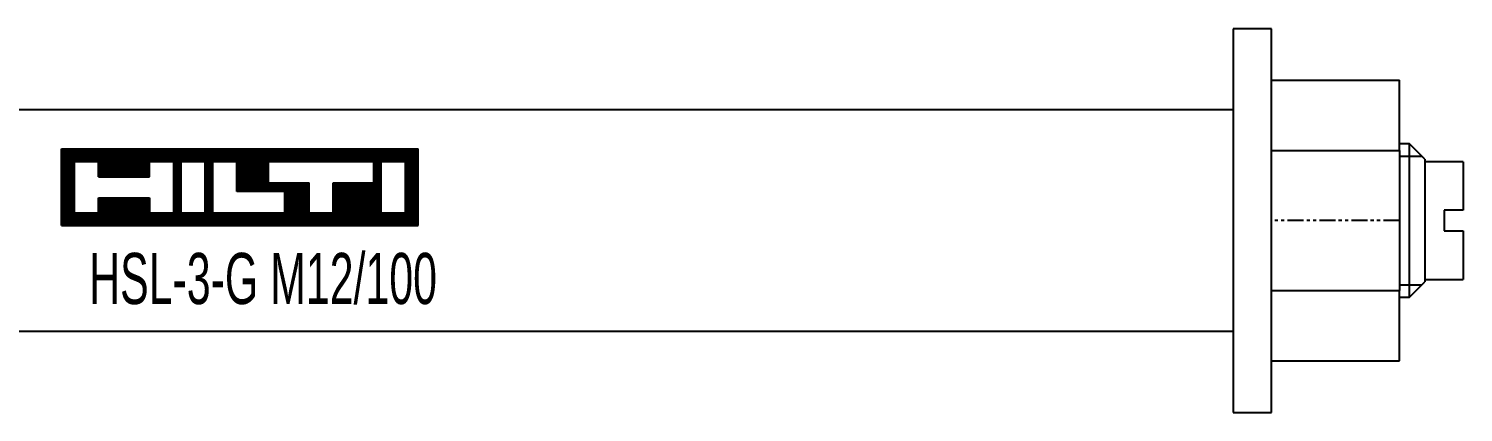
# Model space of a CAD drawing. Header units: millimetres. Extents: x 296 to 4896, y 152 to 3333.
# Drawn here: x 2863.7 to 2975.9, y 1211.7 to 1241.7 of the extents above; entities that cross this region are included whole.
import ezdxf
from ezdxf.enums import TextEntityAlignment as Align

# ---------------------------------------------------------------- set-up
doc = ezdxf.new("R2010")
doc.units = ezdxf.units.MM
doc.linetypes.add('DASHED', pattern=[0.25, 0.15625, -0.09375])
doc.linetypes.add('PHANTOM', pattern=[2.5, 1.25, -0.25, 0.25, -0.25, 0.25, -0.25])
for name, color, linetype in [('1', 1, 'DASHED'), ('10', 1, 'Continuous'), ('150', 7, 'Continuous'), ('3', 4, 'Continuous')]:
    doc.layers.add(name, color=color, linetype=linetype)
doc.styles.get("Standard").update_dxf_attribs({"font": 'arial.ttf'})

# ---------------------------------------------------------------- blocks, each defined once
blk = doc.blocks.new('HSL-3-G M12-100')
at = {"layer": '1', "color": 3, "linetype": 'Continuous'}
for p, q in [((0, 15), (-3, 15)), ((-3, 15), (-3, -15)), ((0, 7.5), (0, 15)), ((-3, 8.65), (-103, 8.65)), ((0, -15), (0, 7.5)), ((10.8, 6), (10, 6)), ((12, 4.8), (10.8, 6)), ((10.8, 3), (10.8, 6)), ((10, 5.04), (11.76, 5.04)), ((12, 4.8), (12, -4.8)), ((15, 4.6), (12, 4.6)), ((15, 4.6), (15, 0.8)), ((10.8, -6), (10.8, 3)), ((15, 0.8), (13.5, 0.8)), ((13.5, 0.8), (13.5, -0.8)), ((13.5, -0.8), (15, -0.8)), ((15, -0.8), (15, -4.6)), ((10, -5.04), (11.76, -5.04)), ((10.8, -6), (12, -4.8)), ((12, -4.6), (15, -4.6)), ((10, -6), (10.8, -6)), ((-103, -8.65), (-3, -8.65)), ((-3, -15), (0, -15))]:
    blk.add_line(p, q, dxfattribs=at)
at = {"layer": '10'}
for p, q in [((-94.63, -0.39), (-94.63, 5.61)), ((-94.63, 5.61), (-66.74, 5.61)), ((-94.57, 5.61), (-94.57, -0.39)), ((-94.47, -0.39), (-94.47, 5.61)), ((-94.37, 5.61), (-94.37, -0.39)), ((-94.27, -0.39), (-94.27, 5.61)), ((-94.17, 5.61), (-94.17, -0.39)), ((-94.07, -0.39), (-94.07, 5.61)), ((-93.97, 5.61), (-93.97, -0.39)), ((-93.87, -0.39), (-93.87, 5.61)), ((-93.77, 5.61), (-93.77, -0.39)), ((-93.67, -0.39), (-93.67, 5.61)), ((-93.63, 0.61), (-93.63, 4.61)), ((-93.63, 4.61), (-91.74, 4.61)), ((-93.57, 5.61), (-93.57, 4.61)), ((-93.47, 4.61), (-93.47, 5.61)), ((-93.37, 5.61), (-93.37, 4.61)), ((-93.27, 4.61), (-93.27, 5.61)), ((-93.17, 5.61), (-93.17, 4.61)), ((-93.07, 4.61), (-93.07, 5.61)), ((-92.97, 5.61), (-92.97, 4.61)), ((-92.87, 4.61), (-92.87, 5.61)), ((-92.77, 5.61), (-92.77, 4.61)), ((-92.67, 4.61), (-92.67, 5.61)), ((-92.57, 5.61), (-92.57, 4.61)), ((-92.47, 4.61), (-92.47, 5.61)), ((-92.37, 5.61), (-92.37, 4.61)), ((-92.27, 4.61), (-92.27, 5.61)), ((-92.17, 5.61), (-92.17, 4.61)), ((-92.07, 4.61), (-92.07, 5.61)), ((-91.97, 5.61), (-91.97, 4.61)), ((-91.87, 4.61), (-91.87, 5.61)), ((-91.77, 5.61), (-91.77, 4.61)), ((-91.74, 3.43), (-91.74, 4.61)), ((-91.67, 3.43), (-91.67, 5.61)), ((-91.57, 5.61), (-91.57, 3.43)), ((-91.47, 3.43), (-91.47, 5.61)), ((-91.37, 5.61), (-91.37, 3.43)), ((-91.27, 3.43), (-91.27, 5.61)), ((-91.17, 5.61), (-91.17, 3.43)), ((-91.07, 3.43), (-91.07, 5.61)), ((-90.97, 5.61), (-90.97, 3.43)), ((-90.87, 3.43), (-90.87, 5.61)), ((-90.77, 5.61), (-90.77, 3.43)), ((-90.67, 3.43), (-90.67, 5.61)), ((-90.57, 5.61), (-90.57, 3.43)), ((-90.47, 3.43), (-90.47, 5.61)), ((-90.37, 5.61), (-90.37, 3.43)), ((-90.27, 3.43), (-90.27, 5.61)), ((-90.17, 5.61), (-90.17, 3.43)), ((-90.07, 3.43), (-90.07, 5.61)), ((-89.97, 5.61), (-89.97, 3.43)), ((-89.87, 3.43), (-89.87, 5.61)), ((-89.77, 5.61), (-89.77, 3.43)), ((-89.67, 3.43), (-89.67, 5.61)), ((-89.57, 5.61), (-89.57, 3.43)), ((-89.47, 3.43), (-89.47, 5.61)), ((-89.37, 5.61), (-89.37, 3.43)), ((-89.27, 3.43), (-89.27, 5.61)), ((-89.17, 5.61), (-89.17, 3.43)), ((-89.07, 3.43), (-89.07, 5.61)), ((-88.97, 5.61), (-88.97, 3.43)), ((-88.87, 3.43), (-88.87, 5.61)), ((-88.77, 5.61), (-88.77, 3.43)), ((-88.67, 3.43), (-88.67, 5.61)), ((-88.57, 5.61), (-88.57, 3.43)), ((-88.47, 3.43), (-88.47, 5.61)), ((-88.37, 5.61), (-88.37, 3.43)), ((-88.27, 3.43), (-88.27, 5.61)), ((-88.17, 5.61), (-88.17, 3.43)), ((-88.07, 3.43), (-88.07, 5.61)), ((-87.97, 5.61), (-87.97, 3.43)), ((-87.87, 3.43), (-87.87, 5.61)), ((-87.77, 5.61), (-87.77, 3.43)), ((-87.74, 4.61), (-85.86, 4.61)), ((-87.74, 3.43), (-87.74, 4.61)), ((-87.67, 4.61), (-87.67, 5.61)), ((-87.57, 5.61), (-87.57, 4.61)), ((-87.47, 4.61), (-87.47, 5.61)), ((-87.37, 5.61), (-87.37, 4.61)), ((-87.27, 4.61), (-87.27, 5.61)), ((-87.17, 5.61), (-87.17, 4.61)), ((-87.07, 4.61), (-87.07, 5.61)), ((-86.97, 5.61), (-86.97, 4.61)), ((-86.87, 4.61), (-86.87, 5.61)), ((-86.77, 5.61), (-86.77, 4.61)), ((-86.67, 4.61), (-86.67, 5.61)), ((-86.57, 5.61), (-86.57, 4.61)), ((-86.47, 4.61), (-86.47, 5.61)), ((-86.37, 5.61), (-86.37, 4.61)), ((-86.27, 4.61), (-86.27, 5.61)), ((-86.17, 5.61), (-86.17, 4.61)), ((-86.07, 4.61), (-86.07, 5.61)), ((-85.97, 5.61), (-85.97, 4.61)), ((-85.87, 4.61), (-85.87, 5.61)), ((-85.86, 0.61), (-85.86, 4.61)), ((-85.77, 5.61), (-85.77, -0.39)), ((-85.67, -0.39), (-85.67, 5.61)), ((-85.57, 5.61), (-85.57, -0.39)), ((-85.47, -0.39), (-85.47, 5.61)), ((-85.37, 5.61), (-85.37, -0.39)), ((-85.27, 4.61), (-85.27, 5.61)), ((-85.27, 4.61), (-83.39, 4.61)), ((-85.27, 0.61), (-85.27, 4.61)), ((-85.17, 5.61), (-85.17, 4.61)), ((-85.07, 4.61), (-85.07, 5.61)), ((-84.97, 5.61), (-84.97, 4.61)), ((-84.87, 4.61), (-84.87, 5.61)), ((-84.77, 5.61), (-84.77, 4.61)), ((-84.67, 4.61), (-84.67, 5.61)), ((-84.57, 5.61), (-84.57, 4.61)), ((-84.47, 4.61), (-84.47, 5.61)), ((-84.37, 5.61), (-84.37, 4.61)), ((-84.27, 4.61), (-84.27, 5.61)), ((-84.17, 5.61), (-84.17, 4.61)), ((-84.07, 4.61), (-84.07, 5.61)), ((-83.97, 5.61), (-83.97, 4.61)), ((-83.87, 4.61), (-83.87, 5.61)), ((-83.77, 5.61), (-83.77, 4.61)), ((-83.67, 4.61), (-83.67, 5.61)), ((-83.57, 5.61), (-83.57, 4.61)), ((-83.47, 4.61), (-83.47, 5.61)), ((-83.39, 0.61), (-83.39, 4.61)), ((-83.37, 5.61), (-83.37, -0.39)), ((-83.27, -0.39), (-83.27, 5.61)), ((-83.17, 5.61), (-83.17, -0.39)), ((-83.07, -0.39), (-83.07, 5.61)), ((-82.97, 5.61), (-82.97, -0.39)), ((-82.87, -0.39), (-82.87, 5.61)), ((-82.8, 4.61), (-80.92, 4.61)), ((-82.8, 0.61), (-82.8, 4.61)), ((-82.77, 5.61), (-82.77, 4.61)), ((-82.67, 4.61), (-82.67, 5.61)), ((-82.57, 5.61), (-82.57, 4.61)), ((-82.47, 4.61), (-82.47, 5.61)), ((-82.37, 5.61), (-82.37, 4.61)), ((-82.27, 4.61), (-82.27, 5.61)), ((-82.17, 5.61), (-82.17, 4.61)), ((-82.07, 4.61), (-82.07, 5.61)), ((-81.97, 5.61), (-81.97, 4.61)), ((-81.87, 4.61), (-81.87, 5.61)), ((-81.77, 5.61), (-81.77, 4.61)), ((-81.67, 4.61), (-81.67, 5.61)), ((-81.57, 5.61), (-81.57, 4.61)), ((-81.47, 4.61), (-81.47, 5.61)), ((-81.37, 5.61), (-81.37, 4.61)), ((-81.27, 4.61), (-81.27, 5.61)), ((-81.17, 5.61), (-81.17, 4.61)), ((-81.07, 4.61), (-81.07, 5.61)), ((-80.97, 5.61), (-80.97, 4.61)), ((-80.92, 2.26), (-80.92, 4.61)), ((-80.87, 2.26), (-80.87, 5.61)), ((-80.77, 5.61), (-80.77, 2.26)), ((-80.67, 2.26), (-80.67, 5.61)), ((-80.57, 5.61), (-80.57, 2.26)), ((-80.47, 2.26), (-80.47, 5.61)), ((-80.37, 5.61), (-80.37, 2.26)), ((-80.27, 2.26), (-80.27, 5.61)), ((-80.17, 5.61), (-80.17, 2.26)), ((-80.07, 2.26), (-80.07, 5.61)), ((-79.97, 5.61), (-79.97, 2.26)), ((-79.87, 2.26), (-79.87, 5.61)), ((-79.77, 5.61), (-79.77, 2.26)), ((-79.67, 2.26), (-79.67, 5.61)), ((-79.57, 5.61), (-79.57, 2.26)), ((-79.47, 2.26), (-79.47, 5.61)), ((-79.37, 5.61), (-79.37, 2.26)), ((-79.27, 2.26), (-79.27, 5.61)), ((-79.17, 5.61), (-79.17, 2.26)), ((-79.07, 2.26), (-79.07, 5.61)), ((-78.97, 5.61), (-78.97, 2.26)), ((-78.87, 2.26), (-78.87, 5.61)), ((-78.77, 5.61), (-78.77, 2.26)), ((-78.67, 2.26), (-78.67, 5.61)), ((-78.57, 5.61), (-78.57, 2.26)), ((-78.47, 2.26), (-78.47, 5.61)), ((-78.45, 4.61), (-70.21, 4.61)), ((-78.45, 2.96), (-78.45, 4.61)), ((-78.37, 5.61), (-78.37, 4.61)), ((-78.27, 4.61), (-78.27, 5.61)), ((-78.17, 5.61), (-78.17, 4.61)), ((-78.07, 4.61), (-78.07, 5.61)), ((-77.97, 5.61), (-77.97, 4.61)), ((-77.87, 4.61), (-77.87, 5.61)), ((-77.77, 5.61), (-77.77, 4.61)), ((-77.67, 4.61), (-77.67, 5.61)), ((-77.57, 5.61), (-77.57, 4.61)), ((-77.47, 4.61), (-77.47, 5.61)), ((-77.37, 5.61), (-77.37, 4.61)), ((-77.27, 4.61), (-77.27, 5.61)), ((-77.17, 5.61), (-77.17, 4.61)), ((-77.07, 4.61), (-77.07, 5.61)), ((-76.97, 5.61), (-76.97, 4.61)), ((-76.87, 4.61), (-76.87, 5.61)), ((-76.77, 5.61), (-76.77, 4.61)), ((-76.67, 4.61), (-76.67, 5.61)), ((-76.57, 5.61), (-76.57, 4.61)), ((-76.47, 4.61), (-76.47, 5.61)), ((-76.37, 5.61), (-76.37, 4.61)), ((-76.27, 4.61), (-76.27, 5.61)), ((-76.17, 5.61), (-76.17, 4.61)), ((-76.07, 4.61), (-76.07, 5.61)), ((-75.97, 5.61), (-75.97, 4.61)), ((-75.87, 4.61), (-75.87, 5.61)), ((-75.77, 5.61), (-75.77, 4.61)), ((-75.67, 4.61), (-75.67, 5.61)), ((-75.57, 5.61), (-75.57, 4.61)), ((-75.47, 4.61), (-75.47, 5.61)), ((-75.37, 5.61), (-75.37, 4.61)), ((-75.27, 4.61), (-75.27, 5.61)), ((-75.17, 5.61), (-75.17, 4.61)), ((-75.07, 4.61), (-75.07, 5.61)), ((-74.97, 5.61), (-74.97, 4.61)), ((-74.87, 4.61), (-74.87, 5.61)), ((-74.77, 5.61), (-74.77, 4.61)), ((-74.67, 4.61), (-74.67, 5.61)), ((-74.57, 5.61), (-74.57, 4.61)), ((-74.47, 4.61), (-74.47, 5.61)), ((-74.37, 5.61), (-74.37, 4.61)), ((-74.27, 4.61), (-74.27, 5.61)), ((-74.17, 5.61), (-74.17, 4.61)), ((-74.07, 4.61), (-74.07, 5.61)), ((-73.97, 5.61), (-73.97, 4.61)), ((-73.87, 4.61), (-73.87, 5.61)), ((-73.77, 5.61), (-73.77, 4.61)), ((-73.67, 4.61), (-73.67, 5.61)), ((-73.57, 5.61), (-73.57, 4.61)), ((-73.47, 4.61), (-73.47, 5.61)), ((-73.37, 5.61), (-73.37, 4.61)), ((-73.27, 4.61), (-73.27, 5.61)), ((-73.17, 5.61), (-73.17, 4.61)), ((-73.07, 4.61), (-73.07, 5.61)), ((-72.97, 5.61), (-72.97, 4.61)), ((-72.87, 4.61), (-72.87, 5.61)), ((-72.77, 5.61), (-72.77, 4.61)), ((-72.67, 4.61), (-72.67, 5.61)), ((-72.57, 5.61), (-72.57, 4.61)), ((-72.47, 4.61), (-72.47, 5.61)), ((-72.37, 5.61), (-72.37, 4.61)), ((-72.27, 4.61), (-72.27, 5.61)), ((-72.17, 5.61), (-72.17, 4.61)), ((-72.07, 4.61), (-72.07, 5.61)), ((-71.97, 5.61), (-71.97, 4.61)), ((-71.87, 4.61), (-71.87, 5.61)), ((-71.77, 5.61), (-71.77, 4.61)), ((-71.67, 4.61), (-71.67, 5.61)), ((-71.57, 5.61), (-71.57, 4.61)), ((-71.47, 4.61), (-71.47, 5.61)), ((-71.37, 5.61), (-71.37, 4.61)), ((-71.27, 4.61), (-71.27, 5.61)), ((-71.17, 5.61), (-71.17, 4.61)), ((-71.07, 4.61), (-71.07, 5.61)), ((-70.97, 5.61), (-70.97, 4.61)), ((-70.87, 4.61), (-70.87, 5.61)), ((-70.77, 5.61), (-70.77, 4.61)), ((-70.67, 4.61), (-70.67, 5.61)), ((-70.57, 5.61), (-70.57, 4.61)), ((-70.47, 4.61), (-70.47, 5.61)), ((-70.37, 5.61), (-70.37, 4.61)), ((-70.27, 4.61), (-70.27, 5.61)), ((-70.21, 2.96), (-70.21, 4.61)), ((-70.17, 5.61), (-70.17, -0.39)), ((-70.07, -0.39), (-70.07, 5.61)), ((-69.97, 5.61), (-69.97, -0.39)), ((-69.87, -0.39), (-69.87, 5.61)), ((-69.77, 5.61), (-69.77, -0.39)), ((-69.67, -0.39), (-69.67, 5.61)), ((-69.63, 4.61), (-67.74, 4.61)), ((-69.63, 0.61), (-69.63, 4.61)), ((-69.57, 5.61), (-69.57, 4.61)), ((-69.47, 4.61), (-69.47, 5.61)), ((-69.37, 5.61), (-69.37, 4.61)), ((-69.27, 4.61), (-69.27, 5.61)), ((-69.17, 5.61), (-69.17, 4.61)), ((-69.07, 4.61), (-69.07, 5.61)), ((-68.97, 5.61), (-68.97, 4.61)), ((-68.87, 4.61), (-68.87, 5.61)), ((-68.77, 5.61), (-68.77, 4.61)), ((-68.67, 4.61), (-68.67, 5.61)), ((-68.57, 5.61), (-68.57, 4.61)), ((-68.47, 4.61), (-68.47, 5.61)), ((-68.37, 5.61), (-68.37, 4.61)), ((-68.27, 4.61), (-68.27, 5.61)), ((-68.17, 5.61), (-68.17, 4.61)), ((-68.07, 4.61), (-68.07, 5.61)), ((-67.97, 5.61), (-67.97, 4.61)), ((-67.87, 4.61), (-67.87, 5.61)), ((-67.77, 5.61), (-67.77, 4.61)), ((-67.74, 0.61), (-67.74, 4.61)), ((-67.67, -0.39), (-67.67, 5.61)), ((-67.57, 5.61), (-67.57, -0.39)), ((-67.47, -0.39), (-67.47, 5.61)), ((-67.37, 5.61), (-67.37, -0.39)), ((-67.27, -0.39), (-67.27, 5.61)), ((-67.17, 5.61), (-67.17, -0.39)), ((-67.07, -0.39), (-67.07, 5.61)), ((-66.97, 5.61), (-66.97, -0.39)), ((-66.87, -0.39), (-66.87, 5.61)), ((-66.77, 5.61), (-66.77, -0.39)), ((-66.74, -0.39), (-66.74, 5.61)), ((-91.74, 3.43), (-87.74, 3.43)), ((-77.16, 2.26), (-80.92, 2.26)), ((-78.45, 2.96), (-75.27, 2.96)), ((-78.37, 2.96), (-78.37, 2.26)), ((-78.27, 2.26), (-78.27, 2.96)), ((-78.17, 2.96), (-78.17, 2.26)), ((-78.07, 2.26), (-78.07, 2.96)), ((-77.97, 2.96), (-77.97, 2.26)), ((-77.87, 2.26), (-77.87, 2.96)), ((-77.77, 2.96), (-77.77, 2.26)), ((-77.67, 2.26), (-77.67, 2.96)), ((-77.57, 2.96), (-77.57, 2.26)), ((-77.47, 2.26), (-77.47, 2.96)), ((-77.37, 2.96), (-77.37, 2.26)), ((-77.27, 2.26), (-77.27, 2.96)), ((-77.17, 2.96), (-77.17, 2.26)), ((-77.16, 0.61), (-77.16, 2.26)), ((-77.07, -0.39), (-77.07, 2.96)), ((-76.97, 2.96), (-76.97, -0.39)), ((-76.87, -0.39), (-76.87, 2.96)), ((-76.77, 2.96), (-76.77, -0.39)), ((-76.67, -0.39), (-76.67, 2.96)), ((-76.57, 2.96), (-76.57, -0.39)), ((-76.47, -0.39), (-76.47, 2.96)), ((-76.37, 2.96), (-76.37, -0.39)), ((-76.27, -0.39), (-76.27, 2.96)), ((-76.17, 2.96), (-76.17, -0.39)), ((-76.07, -0.39), (-76.07, 2.96)), ((-75.97, 2.96), (-75.97, -0.39)), ((-75.87, -0.39), (-75.87, 2.96)), ((-75.77, 2.96), (-75.77, -0.39)), ((-75.67, -0.39), (-75.67, 2.96)), ((-75.57, 2.96), (-75.57, -0.39)), ((-75.47, -0.39), (-75.47, 2.96)), ((-75.37, 2.96), (-75.37, -0.39)), ((-75.27, 0.61), (-75.27, 2.96)), ((-73.39, 0.61), (-73.39, 2.96)), ((-73.39, 2.96), (-70.21, 2.96)), ((-73.37, 2.96), (-73.37, -0.39)), ((-73.27, -0.39), (-73.27, 2.96)), ((-73.17, 2.96), (-73.17, -0.39)), ((-73.07, -0.39), (-73.07, 2.96)), ((-72.97, 2.96), (-72.97, -0.39)), ((-72.87, -0.39), (-72.87, 2.96)), ((-72.77, 2.96), (-72.77, -0.39)), ((-72.67, -0.39), (-72.67, 2.96)), ((-72.57, 2.96), (-72.57, -0.39)), ((-72.47, -0.39), (-72.47, 2.96)), ((-72.37, 2.96), (-72.37, -0.39)), ((-72.27, -0.39), (-72.27, 2.96)), ((-72.17, 2.96), (-72.17, -0.39)), ((-72.07, -0.39), (-72.07, 2.96)), ((-71.97, 2.96), (-71.97, -0.39)), ((-71.87, -0.39), (-71.87, 2.96)), ((-71.77, 2.96), (-71.77, -0.39)), ((-71.67, -0.39), (-71.67, 2.96)), ((-71.57, 2.96), (-71.57, -0.39)), ((-71.47, -0.39), (-71.47, 2.96)), ((-71.37, 2.96), (-71.37, -0.39)), ((-71.27, -0.39), (-71.27, 2.96)), ((-71.17, 2.96), (-71.17, -0.39)), ((-71.07, -0.39), (-71.07, 2.96)), ((-70.97, 2.96), (-70.97, -0.39)), ((-70.87, -0.39), (-70.87, 2.96)), ((-70.77, 2.96), (-70.77, -0.39)), ((-70.67, -0.39), (-70.67, 2.96)), ((-70.57, 2.96), (-70.57, -0.39)), ((-70.47, -0.39), (-70.47, 2.96)), ((-70.37, 2.96), (-70.37, -0.39)), ((-70.27, -0.39), (-70.27, 2.96)), ((-91.74, 0.61), (-91.74, 1.78)), ((-91.74, 1.78), (-87.74, 1.78)), ((-91.67, -0.39), (-91.67, 1.78)), ((-91.57, 1.78), (-91.57, -0.39)), ((-91.47, -0.39), (-91.47, 1.78)), ((-91.37, 1.78), (-91.37, -0.39)), ((-91.27, -0.39), (-91.27, 1.78)), ((-91.17, 1.78), (-91.17, -0.39)), ((-91.07, -0.39), (-91.07, 1.78)), ((-90.97, 1.78), (-90.97, -0.39)), ((-90.87, -0.39), (-90.87, 1.78)), ((-90.77, 1.78), (-90.77, -0.39)), ((-90.67, -0.39), (-90.67, 1.78)), ((-90.57, 1.78), (-90.57, -0.39)), ((-90.47, -0.39), (-90.47, 1.78)), ((-90.37, 1.78), (-90.37, -0.39)), ((-90.27, -0.39), (-90.27, 1.78)), ((-90.17, 1.78), (-90.17, -0.39)), ((-90.07, -0.39), (-90.07, 1.78)), ((-89.97, 1.78), (-89.97, -0.39)), ((-89.87, -0.39), (-89.87, 1.78)), ((-89.77, 1.78), (-89.77, -0.39)), ((-89.67, -0.39), (-89.67, 1.78)), ((-89.57, 1.78), (-89.57, -0.39)), ((-89.47, -0.39), (-89.47, 1.78)), ((-89.37, 1.78), (-89.37, -0.39)), ((-89.27, -0.39), (-89.27, 1.78)), ((-89.17, 1.78), (-89.17, -0.39)), ((-89.07, -0.39), (-89.07, 1.78)), ((-88.97, 1.78), (-88.97, -0.39)), ((-88.87, -0.39), (-88.87, 1.78)), ((-88.77, 1.78), (-88.77, -0.39)), ((-88.67, -0.39), (-88.67, 1.78)), ((-88.57, 1.78), (-88.57, -0.39)), ((-88.47, -0.39), (-88.47, 1.78)), ((-88.37, 1.78), (-88.37, -0.39)), ((-88.27, -0.39), (-88.27, 1.78)), ((-88.17, 1.78), (-88.17, -0.39)), ((-88.07, -0.39), (-88.07, 1.78)), ((-87.97, 1.78), (-87.97, -0.39)), ((-87.87, -0.39), (-87.87, 1.78)), ((-87.77, 1.78), (-87.77, -0.39)), ((-87.74, 1.78), (-87.74, 0.61)), ((-93.63, 0.61), (-91.74, 0.61)), ((-93.57, 0.61), (-93.57, -0.39)), ((-93.47, -0.39), (-93.47, 0.61)), ((-93.37, 0.61), (-93.37, -0.39)), ((-93.27, -0.39), (-93.27, 0.61)), ((-93.17, 0.61), (-93.17, -0.39)), ((-93.07, -0.39), (-93.07, 0.61)), ((-92.97, 0.61), (-92.97, -0.39)), ((-92.87, -0.39), (-92.87, 0.61)), ((-92.77, 0.61), (-92.77, -0.39)), ((-92.67, -0.39), (-92.67, 0.61)), ((-92.57, 0.61), (-92.57, -0.39)), ((-92.47, -0.39), (-92.47, 0.61)), ((-92.37, 0.61), (-92.37, -0.39)), ((-92.27, -0.39), (-92.27, 0.61)), ((-92.17, 0.61), (-92.17, -0.39)), ((-92.07, -0.39), (-92.07, 0.61)), ((-91.97, 0.61), (-91.97, -0.39)), ((-91.87, -0.39), (-91.87, 0.61)), ((-91.77, 0.61), (-91.77, -0.39)), ((-87.74, 0.61), (-85.86, 0.61)), ((-87.67, -0.39), (-87.67, 0.61)), ((-87.57, 0.61), (-87.57, -0.39)), ((-87.47, -0.39), (-87.47, 0.61)), ((-87.37, 0.61), (-87.37, -0.39)), ((-87.27, -0.39), (-87.27, 0.61)), ((-87.17, 0.61), (-87.17, -0.39)), ((-87.07, -0.39), (-87.07, 0.61)), ((-86.97, 0.61), (-86.97, -0.39)), ((-86.87, -0.39), (-86.87, 0.61)), ((-86.77, 0.61), (-86.77, -0.39)), ((-86.67, -0.39), (-86.67, 0.61)), ((-86.57, 0.61), (-86.57, -0.39)), ((-86.47, -0.39), (-86.47, 0.61)), ((-86.37, 0.61), (-86.37, -0.39)), ((-86.27, -0.39), (-86.27, 0.61)), ((-86.17, 0.61), (-86.17, -0.39)), ((-86.07, -0.39), (-86.07, 0.61)), ((-85.97, 0.61), (-85.97, -0.39)), ((-85.87, -0.39), (-85.87, 0.61)), ((-85.27, -0.39), (-85.27, 0.61)), ((-85.27, 0.61), (-83.39, 0.61)), ((-85.17, 0.61), (-85.17, -0.39)), ((-85.07, -0.39), (-85.07, 0.61)), ((-84.97, 0.61), (-84.97, -0.39)), ((-84.87, -0.39), (-84.87, 0.61)), ((-84.77, 0.61), (-84.77, -0.39)), ((-84.67, -0.39), (-84.67, 0.61)), ((-84.57, 0.61), (-84.57, -0.39)), ((-84.47, -0.39), (-84.47, 0.61)), ((-84.37, 0.61), (-84.37, -0.39)), ((-84.27, -0.39), (-84.27, 0.61)), ((-84.17, 0.61), (-84.17, -0.39)), ((-84.07, -0.39), (-84.07, 0.61)), ((-83.97, 0.61), (-83.97, -0.39)), ((-83.87, -0.39), (-83.87, 0.61)), ((-83.77, 0.61), (-83.77, -0.39)), ((-83.67, -0.39), (-83.67, 0.61)), ((-83.57, 0.61), (-83.57, -0.39)), ((-83.47, -0.39), (-83.47, 0.61)), ((-82.8, 0.61), (-77.16, 0.61)), ((-82.77, 0.61), (-82.77, -0.39)), ((-82.67, -0.39), (-82.67, 0.61)), ((-82.57, 0.61), (-82.57, -0.39)), ((-82.47, -0.39), (-82.47, 0.61)), ((-82.37, 0.61), (-82.37, -0.39)), ((-82.27, -0.39), (-82.27, 0.61)), ((-82.17, 0.61), (-82.17, -0.39)), ((-82.07, -0.39), (-82.07, 0.61)), ((-81.97, 0.61), (-81.97, -0.39)), ((-81.87, -0.39), (-81.87, 0.61)), ((-81.77, 0.61), (-81.77, -0.39)), ((-81.67, -0.39), (-81.67, 0.61)), ((-81.57, 0.61), (-81.57, -0.39)), ((-81.47, -0.39), (-81.47, 0.61)), ((-81.37, 0.61), (-81.37, -0.39)), ((-81.27, -0.39), (-81.27, 0.61)), ((-81.17, 0.61), (-81.17, -0.39)), ((-81.07, -0.39), (-81.07, 0.61)), ((-80.97, 0.61), (-80.97, -0.39)), ((-80.87, -0.39), (-80.87, 0.61)), ((-80.77, 0.61), (-80.77, -0.39)), ((-80.67, -0.39), (-80.67, 0.61)), ((-80.57, 0.61), (-80.57, -0.39)), ((-80.47, -0.39), (-80.47, 0.61)), ((-80.37, 0.61), (-80.37, -0.39)), ((-80.27, -0.39), (-80.27, 0.61)), ((-80.17, 0.61), (-80.17, -0.39)), ((-80.07, -0.39), (-80.07, 0.61)), ((-79.97, 0.61), (-79.97, -0.39)), ((-79.87, -0.39), (-79.87, 0.61)), ((-79.77, 0.61), (-79.77, -0.39)), ((-79.67, -0.39), (-79.67, 0.61)), ((-79.57, 0.61), (-79.57, -0.39)), ((-79.47, -0.39), (-79.47, 0.61)), ((-79.37, 0.61), (-79.37, -0.39)), ((-79.27, -0.39), (-79.27, 0.61)), ((-79.17, 0.61), (-79.17, -0.39)), ((-79.07, -0.39), (-79.07, 0.61)), ((-78.97, 0.61), (-78.97, -0.39)), ((-78.87, -0.39), (-78.87, 0.61)), ((-78.77, 0.61), (-78.77, -0.39)), ((-78.67, -0.39), (-78.67, 0.61)), ((-78.57, 0.61), (-78.57, -0.39)), ((-78.47, -0.39), (-78.47, 0.61)), ((-78.37, 0.61), (-78.37, -0.39)), ((-78.27, -0.39), (-78.27, 0.61)), ((-78.17, 0.61), (-78.17, -0.39)), ((-78.07, -0.39), (-78.07, 0.61)), ((-77.97, 0.61), (-77.97, -0.39)), ((-77.87, -0.39), (-77.87, 0.61)), ((-77.77, 0.61), (-77.77, -0.39)), ((-77.67, -0.39), (-77.67, 0.61)), ((-77.57, 0.61), (-77.57, -0.39)), ((-77.47, -0.39), (-77.47, 0.61)), ((-77.37, 0.61), (-77.37, -0.39)), ((-77.27, -0.39), (-77.27, 0.61)), ((-77.17, 0.61), (-77.17, -0.39)), ((-75.27, -0.39), (-75.27, 0.61)), ((-75.27, 0.61), (-73.39, 0.61)), ((-75.17, 0.61), (-75.17, -0.39)), ((-75.07, -0.39), (-75.07, 0.61)), ((-74.97, 0.61), (-74.97, -0.39)), ((-74.87, -0.39), (-74.87, 0.61)), ((-74.77, 0.61), (-74.77, -0.39)), ((-74.67, -0.39), (-74.67, 0.61)), ((-74.57, 0.61), (-74.57, -0.39)), ((-74.47, -0.39), (-74.47, 0.61)), ((-74.37, 0.61), (-74.37, -0.39)), ((-74.27, -0.39), (-74.27, 0.61)), ((-74.17, 0.61), (-74.17, -0.39)), ((-74.07, -0.39), (-74.07, 0.61)), ((-73.97, 0.61), (-73.97, -0.39)), ((-73.87, -0.39), (-73.87, 0.61)), ((-73.77, 0.61), (-73.77, -0.39)), ((-73.67, -0.39), (-73.67, 0.61)), ((-73.57, 0.61), (-73.57, -0.39)), ((-73.47, -0.39), (-73.47, 0.61)), ((-69.63, 0.61), (-67.74, 0.61)), ((-69.57, 0.61), (-69.57, -0.39)), ((-69.47, -0.39), (-69.47, 0.61)), ((-69.37, 0.61), (-69.37, -0.39)), ((-69.27, -0.39), (-69.27, 0.61)), ((-69.17, 0.61), (-69.17, -0.39)), ((-69.07, -0.39), (-69.07, 0.61)), ((-68.97, 0.61), (-68.97, -0.39)), ((-68.87, -0.39), (-68.87, 0.61)), ((-68.77, 0.61), (-68.77, -0.39)), ((-68.67, -0.39), (-68.67, 0.61)), ((-68.57, 0.61), (-68.57, -0.39)), ((-68.47, -0.39), (-68.47, 0.61)), ((-68.37, 0.61), (-68.37, -0.39)), ((-68.27, -0.39), (-68.27, 0.61)), ((-68.17, 0.61), (-68.17, -0.39)), ((-68.07, -0.39), (-68.07, 0.61)), ((-67.97, 0.61), (-67.97, -0.39)), ((-67.87, -0.39), (-67.87, 0.61)), ((-67.77, 0.61), (-67.77, -0.39)), ((-94.63, -0.39), (-66.74, -0.39))]:
    blk.add_line(p, q, dxfattribs=at)
at = {"layer": '150', "color": 15, "linetype": 'Continuous'}
for p, q in [((0, 10.97), (10, 10.97)), ((10, 5.48), (10, 10.97)), ((0, 5.48), (10, 5.48)), ((10, 5.48), (10, -5.48)), ((0, -5.48), (10, -5.48)), ((10, -10.97), (10, -5.48)), ((0, -10.97), (10, -10.97))]:
    blk.add_line(p, q, dxfattribs=at)
at = {"layer": '150', "color": 113, "linetype": 'PHANTOM'}
blk.add_line((10, 0), (0, 0), dxfattribs=at)
at = {"layer": '3', "width": 0.6}
blk.add_text('HSL-3-G M12/100', height=4, dxfattribs=at).set_placement((-78.87, -6.53), align=Align.CENTER)

msp = doc.modelspace()

# ---------------------------------------------------------------- block references
msp.add_blockref('HSL-3-G M12-100', (2960.9, 1226.74))

doc.saveas('drawing.dxf')
